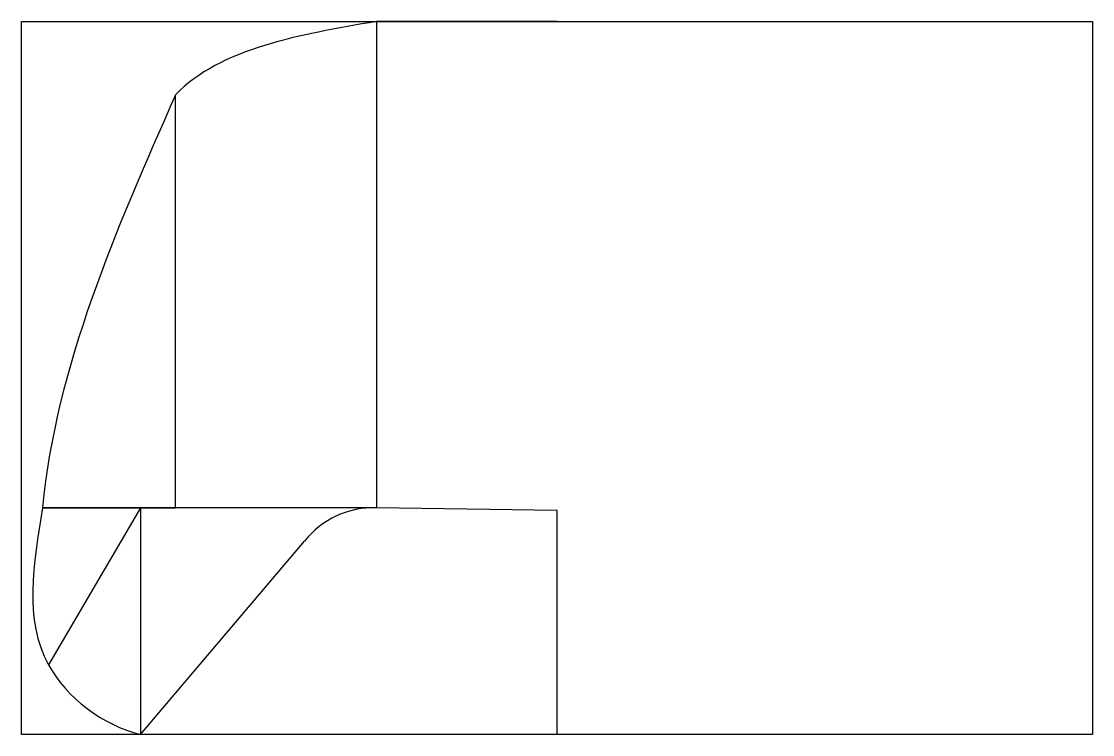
# Model space of a CAD drawing. Header units: millimetres. Extents: x 100 to 253, y 30 to 132.
import ezdxf

# ---------------------------------------------------------------- set-up
doc = ezdxf.new("R2010")
doc.units = ezdxf.units.MM
doc.layers.add('desen', color=1, linetype='Continuous')
doc.layers.add('linii ajutatoare', color=4, linetype='Continuous')

msp = doc.modelspace()

# ---------------------------------------------------------------- linework, layer by layer
msp.add_lwpolyline([(100, 132.26), (252.9, 132.26), (252.9, 30.36), (100, 30.36)], close=True)
at = {"layer": 'desen'}
for p, q in [((176.45, 132.26), (150.7, 132.26)), ((176.45, 62.36), (150.7, 62.76)), ((117, 30.36), (140.4, 57.98))]:
    msp.add_line(p, q, dxfattribs=at)
msp.add_arc((150.24, 50.27), 12.5, 87.8849, 141.91, dxfattribs=at)
for points in [[(150.7, 132.26), (139.54, 130.34), (128.38, 128.42), (122, 121.76)], [(122, 121.76), (113.48, 102.44), (104.96, 83.12), (103, 62.76)]]:
    msp.add_open_spline(points, degree=3, dxfattribs=at)
msp.add_open_spline([(103, 62.76), (101.68, 54.76), (99.38, 40.88), (111.61, 31.74), (117, 30.36)], degree=3, knots=[0, 0, 0, 0, 22.44804, 38.945927, 38.945927, 38.945927, 38.945927], dxfattribs=at)
at = {"layer": 'linii ajutatoare'}
for p, q in [((150.7, 132.26), (150.7, 62.76)), ((122, 62.76), (122, 121.76)), ((150.7, 62.76), (103, 62.76)), ((103, 62.76), (122, 62.76)), ((103, 62.76), (117, 62.76)), ((117, 62.76), (103.85, 40.33)), ((117, 62.76), (117, 30.36)), ((176.45, 30.36), (176.45, 62.36))]:
    msp.add_line(p, q, dxfattribs=at)

doc.saveas('drawing.dxf')
